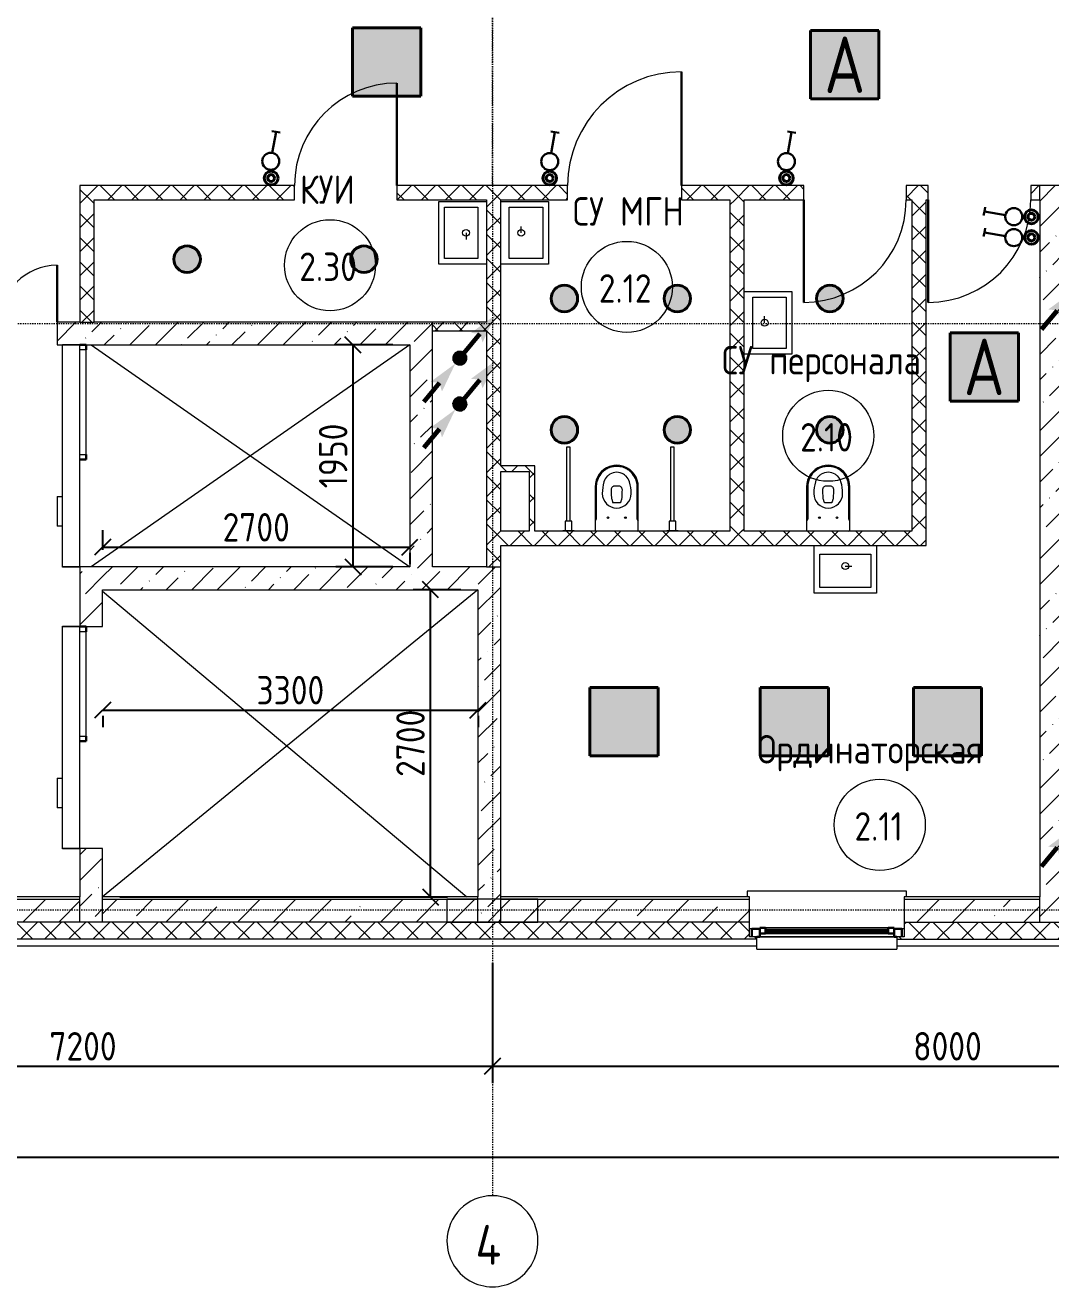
# Model space of a CAD drawing. Header units: millimetres. Extents: x -174154 to -170572, y -111302 to -109817.
# Drawn here: x -173945.7 to -173855.6, y -110654.7 to -110543.9 of the extents above; entities that cross this region are included whole.
import ezdxf

# ---------------------------------------------------------------- set-up
doc = ezdxf.new("R2010")
doc.units = ezdxf.units.MM
for name, pattern in [('ACAD_ISO02W100', [15, 12, -3]), ('ADSK_Линия сетки', [21, 12, -3, 3, -3]), ('ADSK_Штрих_ш3 п1_5', [4.5, 3, -1.5])]:
    doc.linetypes.add(name, pattern=pattern)
doc.layers.get('Defpoints').update_dxf_attribs({"color": 70})
doc.layers.add('!Выключатели', color=200, linetype='Continuous')
for name, color, linetype, lineweight in [('!Освещение', 190, 'Continuous', 40), ('!Подложка', 252, 'ACAD_ISO02W100', 25), ('SANINDUSA', 7, 'Continuous', 9), ('Двери', 7, 'Continuous', 18), ('Каркас_Импост', 7, 'Continuous', 18), ('Колонны', 7, 'Continuous', 18), ('Марки помещений', 7, 'Continuous', 18), ('Обобщенные модели', 7, 'Continuous', 18), ('Окна', 7, 'Continuous', 18), ('Оси', 7, 'Continuous', 9), ('Остекление', 7, 'Continuous', 30), ('Отлив', 7, 'Continuous', 18), ('Панель', 7, 'Continuous', 18), ('Подоконник_Верхний брус', 7, 'Continuous', 18), ('Размеры', 7, 'Continuous', 9), ('Сантехнические приборы', 7, 'Continuous', 18), ('Стены разрез', 7, 'Continuous', 40), ('Стены штриховка', 7, 'Continuous', 18), ('Электрика', 7, 'Continuous', 40)]:
    doc.layers.add(name, color=color, linetype=linetype, lineweight=lineweight)
doc.layers.add('_Разделитель помещений_', color=4, linetype='ADSK_Штрих_ш3 п1_5', lineweight=40, true_color=0x00ffff)
doc.layers.add('Линии', color=7, linetype='Continuous', lineweight=9, true_color=0x00a600)
doc.styles.add('GOST Common', font='GOST Common.ttf', dxfattribs={"width": 0.9, "height": 250})
doc.styles.add('GOST Common_1', font='GOST Common.ttf', dxfattribs={"width": 0.9, "height": 350})
doc.styles.get("Standard").update_dxf_attribs({"font": 'GOST_A.TTF'})
doc.dimstyles.new('ADSK_Проверочный', dxfattribs={"dimscale": 304.8, "dimtxt": 251.428749, "dimasz": 0.463911, "dimexe": 0.492126, "dimexo": 0.492126, "dimgap": 0.164042, "dimtad": 1, "dimdec": 0, "dimdsep": 46, "dimtxsty": 'GOST Common', "dimblk1": 'OBLIQUE', "dimblk2": 'OBLIQUE', "dimsah": 1, "dimcen": 0.09, "dimazin": 0, "dimtfac": 1, "dimtdec": 4, "dimtix": 1, "dimtmove": 0, "dimatfit": 3, "dimfxl": 1, "dimtvp": 1, "dimtolj": 1, "dimtzin": 0, "dimarcsym": 2})
pattern_1 = [(45, (30280, 12305), (-106.066, 106.066), []), (135, (30280, 12305), (-106.066, -106.066), [])]
pattern_2 = [(45, (30280, 12305), (84.1903, 308.6967), [396.875, -79.375, 3.353, -76.022])]

# ---------------------------------------------------------------- blocks, each defined once
blk = doc.blocks.new('*U233')
at = {"layer": 'Электрика', "true_color": 0xffffff}
h = blk.add_hatch(color=7, dxfattribs=at)
h.dxf.hatch_style = 1
h.paths.add_polyline_path([(3.025, 3.025), (3.025, -3.025), (-3.025, -3.025), (-3.025, 3.025)])
at = {"layer": 'Электрика', "color": 1}
for p, q in [((-3.025, -3.025), (-3.025, 3.025)), ((-3.025, 3.025), (3.025, 3.025)), ((3.025, 3.025), (3.025, -3.025)), ((-3.025, -3.025), (3.025, -3.025))]:
    blk.add_line(p, q, dxfattribs=at)
at = {"layer": 'Электрика', "color": 1, "insert": (0, 0), "char_height": 5, "width": 6.05, "attachment_point": 5}
blk.add_mtext('А', dxfattribs=at)
blk = doc.blocks.new('*U228')
at = {"layer": 'Электрика', "true_color": 0xffffff}
h = blk.add_hatch(color=7, dxfattribs=at)
h.dxf.hatch_style = 1
h.paths.add_polyline_path([(3.025, 3.025), (3.025, -3.025), (-3.025, -3.025), (-3.025, 3.025)])
at = {"layer": 'Электрика', "color": 5}
for p, q in [((-3.025, -3.025), (-3.025, 3.025)), ((-3.025, 3.025), (3.025, 3.025)), ((3.025, 3.025), (3.025, -3.025)), ((-3.025, -3.025), (3.025, -3.025))]:
    blk.add_line(p, q, dxfattribs=at)
blk = doc.blocks.new('*U247')
at = {"ltscale": 10}
h = blk.add_hatch(color=255, dxfattribs=at)
h.dxf.hatch_style = 1
edge = h.paths.add_edge_path()
edge.add_arc((0, 0), 2.5, 0, 360)
at = {"layer": '!Освещение', "color": 5, "lineweight": 40}
blk.add_circle((0, 0), 2.5, dxfattribs=at)
blk = doc.blocks.new('*U245')
at = {"color": 0, "linetype": 'ByBlock', "lineweight": -2}
for points in [[(0.34, -0.94), (1.2, -3.29)], [(0.73, -3.46), (1.2, -3.29)], [(1.2, -3.29), (1.67, -3.12)]]:
    blk.add_lwpolyline(points, dxfattribs=at)
blk.add_circle((0, 0), 1, dxfattribs=at)
blk = doc.blocks.new('*U258')
at = {"color": 0, "linetype": 'ByBlock', "lineweight": -2}
for p, q in [((0.46, 0.46), (2.23, 2.23)), ((-4, -4), (-2.27, -2.27))]:
    blk.add_line(p, q, dxfattribs=at)
at = {"color": 214, "lineweight": 50, "ltscale": 100}
for p, q in [((-0.53, 0.53), (0, 0)), ((0, -0.75), (0, 0.75)), ((0.53, 0.53), (0, 0)), ((0.75, 0), (-0.75, 0)), ((0, 0), (-0.53, -0.53)), ((0, 0), (0.53, -0.53))]:
    blk.add_line(p, q, dxfattribs=at)
at = {"color": 0, "linetype": 'ByBlock', "lineweight": -2, "const_width": 0.75}
blk.add_lwpolyline([(-0.38, 0, 1), (0.38, 0, 1)], format="xyb", close=True, dxfattribs=at)
at = {"color": 0, "linetype": 'ByBlock', "lineweight": -2}
for points in [[(4, 4), (2.23, 2.23), (1.35, 2.41)], [(4, 4), (2.23, 2.23), (2.41, 1.35)], [(-0.5, -0.5), (-2.27, -2.27), (-3.15, -2.09)], [(-0.5, -0.5), (-2.27, -2.27), (-2.09, -3.15)]]:
    blk.add_solid(points, dxfattribs=at)
blk = doc.blocks.new('AC_Дверь_Однопольная_ПВХ - 960х2080h В Вл Л с доводчиком-799821-В_АР_ПЭ_02 Этаж')
at = {"layer": 'Панель', "lineweight": 30}
blk.add_line((500, 62.5), (500, 1062.5), dxfattribs=at)
at = {"layer": 'Панель'}
blk.add_arc((500, 62.5), 1000, 90, 180, dxfattribs=at)
blk = doc.blocks.new('AC_Дверь_Двупольная_ПВХ - 1460х2080h Н О-814660-В_АР_ПЭ_02 Этаж')
at = {"layer": 'Панель', "lineweight": 30}
for p, q in [((-750, 100), (-750, 1100)), ((750, 100), (750, 600))]:
    blk.add_line(p, q, dxfattribs=at)
at = {"layer": 'Панель'}
for centre, radius, start, end in [((-750, 100), 1000, 360, 90), ((750, 100), 500, 90, 180)]:
    blk.add_arc(centre, radius, start, end, dxfattribs=at)
blk = doc.blocks.new('Mediclinics_Vertical stainless steel swing grab bar_BG0900x - BG0900C-228125-В_АР_ПЭ_02 Этаж')
at = {"layer": 'Обобщенные модели'}
for p, q in [((-7399, -7924), (-7399, -8574)), ((-7367, -7924), (-7399, -7924)), ((-7367, -8574), (-7367, -7924)), ((-7412, -8574), (-7412, -8659)), ((-7353, -8574), (-7412, -8574)), ((-7353, -8659), (-7353, -8574)), ((-7433, -8659), (-7433, -8662)), ((-7333, -8659), (-7433, -8659)), ((-7415, -8659), (-7421, -8659)), ((-7421, -8659), (-7415, -8659)), ((-7415, -8659), (-7421, -8659)), ((-7421, -8659), (-7415, -8659)), ((-7415, -8659), (-7421, -8659)), ((-7421, -8659), (-7415, -8659)), ((-7345, -8659), (-7351, -8659)), ((-7351, -8659), (-7345, -8659)), ((-7345, -8659), (-7351, -8659)), ((-7351, -8659), (-7345, -8659)), ((-7345, -8659), (-7351, -8659)), ((-7351, -8659), (-7345, -8659)), ((-7333, -8662), (-7333, -8659))]:
    blk.add_line(p, q, dxfattribs=at)
blk = doc.blocks.new('Sanitary_Toilets_Sanindusa_New-WC-Care-F-D-Low-Level-Toilet - SanitaSimplesNewWccareDc129011004-293511-В_АР_ПЭ_02 Этаж')
at = {"layer": 'SANINDUSA'}
for p, q in [((73, 635), (63, 632)), ((187, 632), (177, 635)), ((-55, 453), (-55, 168)), ((305, 168), (305, 453))]:
    blk.add_line(p, q, dxfattribs=at)
at = {"layer": 'SANINDUSA', "flags": 128}
for points in [[(184, 623), (179, 625), (175, 626), (165, 628), (156, 629), (147, 631), (138, 632), (129, 633), (125, 633), (125, 633), (125, 633), (121, 633), (112, 632), (103, 631), (94, 629), (85, 628), (75, 626), (70, 625), (66, 623)], [(-65, 453), (-65, 203), (-65, 162), (-65, 73)], [(160, 313), (160, 313), (161, 319), (163, 326), (165, 331), (166, 336), (169, 344), (171, 351), (172, 356), (172, 361), (173, 378), (174, 394), (174, 410), (175, 427), (174, 432), (173, 437), (171, 442), (169, 447), (165, 451), (161, 454), (157, 457), (152, 458), (149, 459), (145, 459), (125, 459), (105, 459), (101, 459), (98, 458), (93, 457), (89, 454), (85, 451), (81, 447), (79, 442), (77, 437), (76, 432), (75, 427), (76, 410), (76, 394), (77, 378), (78, 361), (78, 356), (79, 351), (81, 344), (84, 336), (85, 331), (87, 326), (89, 319), (90, 313), (90, 313)], [(315, 73), (315, 162), (315, 203), (315, 453)], [(158, 313), (147, 312), (138, 312), (128, 312), (125, 312), (122, 312), (112, 312), (103, 312), (92, 313)]]:
    blk.add_lwpolyline(points, dxfattribs=at)
at = {"layer": 'SANINDUSA'}
for centre in [(48, 182), (202, 182)]:
    blk.add_circle(centre, 7.5, dxfattribs=at)
for centre, radius, start, end in [((125, 453), 190, 109.1388, 180), ((125, 453), 180, 126.1419, 165.506), ((135, 437), 199, 115.5811, 126.0177), ((125, 464), 117, 121.5459, 135.5035), ((123, 465), 168, 109.8326, 115.7716), ((125, 464), 117, 90, 121.5459), ((125, 453), 190, 74.0853, 105.9147), ((125, 464), 117, 58.4541, 90), ((127, 465), 168, 64.2281, 70.1677), ((125, 464), 117, 44.4965, 58.4541), ((125, 453), 190, 0, 70.8612), ((115, 438), 198, 53.981, 64.4202), ((125, 453), 180, 14.494, 53.8581), ((125, 452), 180, 165.4785, 179.9858), ((365, 394), 367, 163.7398, 180), ((125, 464), 117, 135.5035, 163.7398), ((125, 464), 117, 16.2602, 44.4965), ((-115, 394), 367, 0, 16.2602), ((125, 452), 180, 0.0208, 14.515), ((125, 394), 127, 180, 270), ((125, 394), 127, 270, 0), ((-62, 162), 3.44, 179.7156, 283.8439), ((-56, 159), 4.87, 120.6298, 184.2515), ((-60, 168), 4.95, 292.1319, 359.6178), ((310, 168), 4.95, 180.3822, 247.8681), ((306, 159), 4.87, 355.7485, 59.3702), ((312, 162), 3.45, 256.3503, 0.0903), ((-55, 73), 10, 180, 270), ((305, 73), 10, 270, 0)]:
    blk.add_arc(centre, radius, start, end, dxfattribs=at)
blk = doc.blocks.new('AC_Дверь_Однопольная_ПВХ - 860х2080h М Л-799648-В_АР_ПЭ_02 Этаж')
at = {"layer": 'Панель', "lineweight": 30}
blk.add_line((450, 63), (450, 963), dxfattribs=at)
at = {"layer": 'Панель'}
blk.add_arc((450, 63), 900, 90, 180, dxfattribs=at)
blk = doc.blocks.new('ADSK_Умывальник со смесителем - Умывальник-246140-В_АР_ПЭ_02 Этаж')
at = {"layer": 'Сантехнические приборы'}
for p, q in [((-275, -420), (-275, 0)), ((275, 0), (275, -420)), ((-225, -370), (-225, -75)), ((-225, -75), (225, -75)), ((225, -75), (225, -370)), ((0, -180), (57, -180)), ((275, -420), (-275, -420)), ((225, -370), (-225, -370))]:
    blk.add_line(p, q, dxfattribs=at)
blk.add_circle((0, -180), 30, dxfattribs=at)
blk = doc.blocks.new('B2B_Окно_1створка - 1320х1460h-729011-В_АР_ПЭ_02 Этаж')
at = {"layer": 'Каркас_Импост', "lineweight": 30}
for p, q in [((-660, 135), (-660, 65)), ((-590, 135), (-615, 135)), ((-590, 105), (-590, 135)), ((590, 135), (590, 105)), ((615, 135), (590, 135)), ((660, 65), (660, 135)), ((-660, 65), (-590, 65)), ((-540, 105), (-590, 105)), ((-590, 105), (-590, 55)), ((-590, 55), (-540, 55)), ((-540, 55), (-540, 105)), ((540, 105), (540, 55)), ((590, 105), (540, 105)), ((540, 55), (590, 55)), ((590, 55), (590, 105)), ((590, 65), (660, 65))]:
    blk.add_line(p, q, dxfattribs=at)
at = {"layer": 'Каркас_Импост'}
for p, q in [((590, 135), (-590, 135)), ((540, 105), (-540, 105)), ((-540, 55), (540, 55))]:
    blk.add_line(p, q, dxfattribs=at)
at = {"layer": 'Остекление'}
for p, q in [((540, 95), (-540, 95)), ((-540, 95), (-540, 75)), ((-540, 75), (540, 75)), ((540, 75), (540, 95))]:
    blk.add_line(p, q, dxfattribs=at)
blk = doc.blocks.new('В2В_Подоконник_ПВХ - ПВХ-717279-В_АР_ПЭ_02 Этаж')
at = {"layer": 'Подоконник_Верхний брус'}
for p, q in [((-680, 0), (-660, 0)), ((660, 0), (680, 0)), ((-700, -280), (-700, -330)), ((-700, -330), (700, -330)), ((700, -330), (700, -280))]:
    blk.add_line(p, q, dxfattribs=at)
blk = doc.blocks.new('B2B_Отлив - Отлив_металлический-717280-В_АР_ПЭ_02 Этаж')
at = {"layer": 'Отлив'}
for p, q in [((-615, 80), (-615, 110)), ((615, 110), (-615, 110)), ((-615, 1), (615, 1)), ((615, 110), (615, 80))]:
    blk.add_line(p, q, dxfattribs=at)
blk = doc.blocks.new('SlidingDoor-dormakaba-AL501_SingleSliding-WallHosted - Aluminium Framed Door - Sliding Right to Left-810242-В_АР_ПЭ_02 Этаж')
at = {"layer": 'Двери'}
for p, q in [((-978, -253.4), (-978, -100)), ((-978, -100), (-975, -100)), ((-975, -100), (-975, -253.4)), ((-975, -253.4), (-975, -100)), ((975, -100), (-975, -100)), ((-11.5, -45.5), (-931, -45.5)), ((-931, -45.5), (-931, -100)), ((-11.5, -100), (-11.5, -45.5)), ((975, -253.4), (975, -100)), ((975, -100), (978, -100)), ((975, -100), (975, -253.4)), ((978, -100), (978, -253.4)), ((-975, -253.4), (-978, -253.4)), ((975, -253.4), (-975, -253.4)), ((357.5, -283.4), (357.5, -253.4)), ((357.5, -298.4), (357.5, -283.4)), ((357.5, -298.4), (617.5, -298.4)), ((617.5, -253.4), (617.5, -283.4)), ((617.5, -283.4), (617.5, -298.4)), ((978, -253.4), (975, -253.4))]:
    blk.add_line(p, q, dxfattribs=at)
at = {"layer": 'Двери', "lineweight": 30}
for p, q in [((-931, -45.5), (-975, -45.5)), ((-975, -45.5), (-975, -100)), ((32.5, -45.5), (-11.5, -45.5)), ((32.5, -100), (32.5, -45.5))]:
    blk.add_line(p, q, dxfattribs=at)
blk = doc.blocks.new('AC_Дверь_Однопольная_ПВХ - 860х2080h В Л-799849-В_АР_ПЭ_02 Этаж')
at = {"layer": 'Панель', "lineweight": 30}
blk.add_line((450, 63), (450, 963), dxfattribs=at)
at = {"layer": 'Панель'}
blk.add_arc((450, 63), 900, 90, 180, dxfattribs=at)
blk = doc.blocks.new('Ось сетки - D8-4846-В_АР_ПЭ_02 Этаж')
at = {"layer": 'Оси', "lineweight": 18}
for start, end in [(360, 180), (180, 360)]:
    blk.add_arc((0, 0), 4, start, end, dxfattribs=at)
blk = doc.blocks.new('ADSK_Марка_Помещение_2_ГОСТ21-501-2011 - Имя и Категория-86712-В_АР_ПЭ_02 Этаж')
at = {"layer": 'Марки помещений'}
blk.add_circle((0, 0), 4, dxfattribs=at)
blk = doc.blocks.new('_Oblique')
at = {"color": 0, "linetype": 'ByBlock', "lineweight": -2}
blk.add_line((-0.5, -0.5), (0.5, 0.5), dxfattribs=at)
blk = doc.blocks.new('*D504')
at = {"layer": 'Defpoints', "color": 0, "transparency": 16777216}
for p in [(15030, 0), (22230, 0), (22230, -1057)]:
    blk.add_point(p, dxfattribs=at)
at = {"layer": 'Размеры', "color": 0, "lineweight": -2, "transparency": 16777216}
for p, q in [((15030, -150), (15030, -1207)), ((22230, -150), (22230, -1207)), ((15030, -1057), (22230, -1057))]:
    blk.add_line(p, q, dxfattribs=at)
at = {"layer": 'Размеры', "color": 0, "lineweight": -2, "transparency": 16777216, "xscale": 141.4, "yscale": 141.4, "zscale": 141.4, "rotation": 180}
blk.add_blockref('_Oblique', (15030, -1057), dxfattribs=at)
at = {"layer": 'Размеры', "color": 0, "lineweight": -2, "transparency": 16777216, "xscale": 141.4, "yscale": 141.4, "zscale": 141.4}
blk.add_blockref('_Oblique', (22230, -1057), dxfattribs=at)
at = {"layer": 'Размеры', "color": 0, "transparency": 16777216, "insert": (18630, -882), "char_height": 250, "width": 756.84, "attachment_point": 5, "style": 'GOST Common'}
blk.add_mtext('\\A1;7200', dxfattribs=at)
blk = doc.blocks.new('*D505')
at = {"layer": 'Defpoints', "color": 0, "transparency": 16777216}
for p in [(22230, 0), (30230, 0), (30230, -1057)]:
    blk.add_point(p, dxfattribs=at)
at = {"layer": 'Размеры', "color": 0, "lineweight": -2, "transparency": 16777216}
for p, q in [((22230, -150), (22230, -1207)), ((30230, -150), (30230, -1207)), ((22230, -1057), (30230, -1057))]:
    blk.add_line(p, q, dxfattribs=at)
at = {"layer": 'Размеры', "color": 0, "lineweight": -2, "transparency": 16777216, "xscale": 141.4, "yscale": 141.4, "zscale": 141.4, "rotation": 180}
blk.add_blockref('_Oblique', (22230, -1057), dxfattribs=at)
at = {"layer": 'Размеры', "color": 0, "lineweight": -2, "transparency": 16777216, "xscale": 141.4, "yscale": 141.4, "zscale": 141.4}
blk.add_blockref('_Oblique', (30230, -1057), dxfattribs=at)
at = {"layer": 'Размеры', "color": 0, "transparency": 16777216, "insert": (26230, -882), "char_height": 250, "width": 756.84, "attachment_point": 5, "style": 'GOST Common'}
blk.add_mtext('\\A1;8000', dxfattribs=at)
blk = doc.blocks.new('*D509')
at = {"layer": 'Defpoints', "color": 0, "transparency": 16777216}
for p in [(0, 0), (30540, 0), (30540, -1856)]:
    blk.add_point(p, dxfattribs=at)
at = {"layer": 'Размеры', "color": 0, "lineweight": -2, "transparency": 16777216}
for p, q in [((0, -150), (0, -2006)), ((30540, -150), (30540, -2006)), ((0, -1856), (30540, -1856))]:
    blk.add_line(p, q, dxfattribs=at)
at = {"layer": 'Размеры', "color": 0, "lineweight": -2, "transparency": 16777216, "xscale": 141.4, "yscale": 141.4, "zscale": 141.4, "rotation": 180}
blk.add_blockref('_Oblique', (0, -1856), dxfattribs=at)
at = {"layer": 'Размеры', "color": 0, "lineweight": -2, "transparency": 16777216, "xscale": 141.4, "yscale": 141.4, "zscale": 141.4}
blk.add_blockref('_Oblique', (30540, -1856), dxfattribs=at)
at = {"layer": 'Размеры', "color": 0, "transparency": 16777216, "insert": (15270, -1681), "char_height": 250, "width": 971.62, "attachment_point": 5, "style": 'GOST Common'}
blk.add_mtext('\\A1;30540', dxfattribs=at)
blk = doc.blocks.new('*D526')
at = {"layer": 'Defpoints', "color": 0, "transparency": 16777216}
for p in [(21503, 3603), (21503, 3503), (18803, 3330)]:
    blk.add_point(p, dxfattribs=at)
at = {"layer": 'Размеры', "color": 0, "lineweight": -2, "transparency": 16777216}
for p, q in [((18803, 3480), (18803, 3653)), ((18803, 3503), (21503, 3503)), ((21503, 3453), (21503, 3353))]:
    blk.add_line(p, q, dxfattribs=at)
at = {"layer": 'Размеры', "color": 0, "lineweight": -2, "transparency": 16777216, "xscale": 141.4, "yscale": 141.4, "zscale": 141.4, "rotation": 180}
blk.add_blockref('_Oblique', (18803, 3503), dxfattribs=at)
at = {"layer": 'Размеры', "color": 0, "lineweight": -2, "transparency": 16777216, "xscale": 141.4, "yscale": 141.4, "zscale": 141.4}
blk.add_blockref('_Oblique', (21503, 3503), dxfattribs=at)
at = {"layer": 'Размеры', "color": 0, "lineweight": 20, "transparency": 16777216, "insert": (20153, 3678), "char_height": 250, "width": 756.84, "attachment_point": 5, "style": 'GOST Common'}
blk.add_mtext('\\A1;2700', dxfattribs=at)
blk = doc.blocks.new('*D527')
at = {"layer": 'Defpoints', "color": 0, "transparency": 16777216}
for p in [(18803, 2172), (22103, 2172), (22103, 2072)]:
    blk.add_point(p, dxfattribs=at)
at = {"layer": 'Размеры', "color": 0, "lineweight": -2, "transparency": 16777216}
for p, q in [((18803, 2072), (22103, 2072)), ((18803, 2022), (18803, 1922)), ((22103, 2022), (22103, 1922))]:
    blk.add_line(p, q, dxfattribs=at)
at = {"layer": 'Размеры', "color": 0, "lineweight": -2, "transparency": 16777216, "xscale": 141.4, "yscale": 141.4, "zscale": 141.4, "rotation": 180}
blk.add_blockref('_Oblique', (18803, 2072), dxfattribs=at)
at = {"layer": 'Размеры', "color": 0, "lineweight": -2, "transparency": 16777216, "xscale": 141.4, "yscale": 141.4, "zscale": 141.4}
blk.add_blockref('_Oblique', (22103, 2072), dxfattribs=at)
at = {"layer": 'Размеры', "color": 0, "lineweight": 20, "transparency": 16777216, "insert": (20453, 2247), "char_height": 250, "width": 756.84, "attachment_point": 5, "style": 'GOST Common'}
blk.add_mtext('\\A1;3300', dxfattribs=at)
blk = doc.blocks.new('*D528')
at = {"layer": 'Defpoints', "color": 0, "transparency": 16777216}
for p in [(21684, 3130), (22103, 3130), (18803, 430)]:
    blk.add_point(p, dxfattribs=at)
at = {"layer": 'Размеры', "color": 0, "lineweight": -2, "transparency": 16777216}
for p, q in [((21953, 3130), (21534, 3130)), ((21684, 430), (21684, 3130)), ((18953, 430), (21834, 430))]:
    blk.add_line(p, q, dxfattribs=at)
at = {"layer": 'Размеры', "color": 0, "lineweight": -2, "transparency": 16777216, "xscale": 141.4, "yscale": 141.4, "zscale": 141.4}
for p, rotation in [((21684, 3130), 90), ((21684, 430), 270)]:
    blk.add_blockref('_Oblique', p, dxfattribs=dict(at, rotation=rotation))
at = {"layer": 'Размеры', "color": 0, "lineweight": 20, "transparency": 16777216, "insert": (21509, 1780), "char_height": 250, "width": 756.84, "attachment_point": 5, "rotation": 90, "style": 'GOST Common'}
blk.add_mtext('\\A1;2700', dxfattribs=at)
blk = doc.blocks.new('*D529')
at = {"layer": 'Defpoints', "color": 0, "transparency": 16777216}
for p in [(21004, 5280), (21503, 5280), (21503, 3330)]:
    blk.add_point(p, dxfattribs=at)
at = {"layer": 'Размеры', "color": 0, "lineweight": -2, "transparency": 16777216}
for p, q in [((21353, 5280), (20854, 5280)), ((21004, 3330), (21004, 5280)), ((21353, 3330), (20854, 3330))]:
    blk.add_line(p, q, dxfattribs=at)
at = {"layer": 'Размеры', "color": 0, "lineweight": -2, "transparency": 16777216, "xscale": 141.4, "yscale": 141.4, "zscale": 141.4}
for p, rotation in [((21004, 5280), 90), ((21004, 3330), 270)]:
    blk.add_blockref('_Oblique', p, dxfattribs=dict(at, rotation=rotation))
at = {"layer": 'Размеры', "color": 0, "lineweight": 20, "transparency": 16777216, "insert": (20829, 4305), "char_height": 250, "width": 700.59, "attachment_point": 5, "rotation": 90, "style": 'GOST Common'}
blk.add_mtext('\\A1;1950', dxfattribs=at)
blk = doc.blocks.new('Расп.кор.')
at = {"layer": 'Электрика', "lineweight": 40}
for radius in [0.605, 0.303]:
    blk.add_circle((0, 0), radius, dxfattribs=at)
blk = doc.blocks.new('A$C02fe7d8c')
at = {"layer": 'Колонны', "lineweight": 20, "true_color": 0x636466}
h = blk.add_hatch(dxfattribs=at)
h.set_pattern_fill('FP_3', color=251, style=0, pattern_type=2)
h.set_pattern_definition([(45, (30280, 12305), (-314.309, 314.309), []), (45, (30594.3, 12305), (-314.309, 314.309), [222.25, -111.125])])
h.paths.add_polyline_path([(22630, 210), (22630, 410), (21830, 410), (21830, 210)])
at = {"layer": 'Стены разрез', "lineweight": 20, "true_color": 0x636466}
h = blk.add_hatch(dxfattribs=at)
h.set_pattern_fill('FP_1', color=251, style=0, pattern_type=2)
h.set_pattern_definition(pattern_1)
h.paths.add_polyline_path([(26061.5, 6555), (26061.5, 6680), (25866.5, 6680), (25866.5, 6555), (26041.5, 6555)])
h.paths.add_polyline_path([(24966.5, 6555), (24966.5, 6680), (23890.9, 6680), (23890.9, 6555), (24442.5, 6555)])
h.paths.add_polyline_path([(26961.5, 6555), (27041.5, 6555), (27041.5, 6680), (26961.5, 6680)])
h.paths.add_polyline_path([(22890.9, 6555), (22890.9, 6680), (21390, 6680), (21390, 6555), (22302.5, 6555)])
h.paths.add_polyline_path([(18727.5, 6555), (20490, 6555), (20490, 6680), (18602.5, 6680), (18602.5, 6555)])
h = blk.add_hatch(dxfattribs=at)
h.set_pattern_fill('FP_4', color=251, style=0, pattern_type=2)
h.set_pattern_definition(pattern_2)
h.paths.add_polyline_path([(30110, 6480), (30330, 6480), (30330, 6680), (28510, 6680), (28510, 6480), (28663.9, 6480)])
h.paths.add_polyline_path([(27041.5, 6480), (27610, 6480), (27610, 6680), (27041.5, 6680), (27041.5, 6555)])
h = blk.add_hatch(dxfattribs=at)
h.set_pattern_fill('FP_1', color=251, style=0, pattern_type=2)
h.set_pattern_definition(pattern_1)
h.paths.add_polyline_path([(18727.5, 5480), (18727.5, 6555), (18602.5, 6555), (18602.5, 5480)])
h = blk.add_hatch(dxfattribs=at)
h.set_pattern_fill('FP_1', color=251, style=0, pattern_type=2)
h.set_pattern_definition(pattern_1)
h.paths.add_polyline_path([(22302.5, 3330), (22302.5, 6555), (22177.5, 6555), (22177.5, 3330)])
h = blk.add_hatch(dxfattribs=at)
h.set_pattern_fill('FP_1', color=251, style=0, pattern_type=2)
h.set_pattern_definition(pattern_1)
h.paths.add_polyline_path([(24442.5, 3642.9), (24442.5, 6555), (24317.5, 6555), (24317.5, 3642.9)])
h = blk.add_hatch(dxfattribs=at)
h.set_pattern_fill('FP_1', color=251, style=0, pattern_type=2)
h.set_pattern_definition(pattern_1)
h.paths.add_polyline_path([(26041.5, 3517.9), (26041.5, 6555), (25916.5, 6555), (25916.5, 3517.9)])
h = blk.add_hatch(dxfattribs=at)
h.set_pattern_fill('FP_4', color=251, style=0, pattern_type=2)
h.set_pattern_definition(pattern_2)
h.paths.add_polyline_path([(27241.5, 210), (27241.5, 6480), (27041.5, 6480), (27041.5, 210), (27161.6, 210)])
h = blk.add_hatch(dxfattribs=at)
h.set_pattern_fill('FP_4', color=251, style=0, pattern_type=2)
h.set_pattern_definition(pattern_2)
h.paths.add_polyline_path([(18449.1, 5280), (18449.6, 5283), (18602.5, 5283), (18602.5, 5480), (18402.5, 5480), (18402.5, 5280)])
h.paths.add_polyline_path([(15667.5, 5280), (16902.5, 5280), (16902.5, 5480), (15667.5, 5480)])
h = blk.add_hatch(dxfattribs=at)
h.set_pattern_fill('FP_4', color=251, style=0, pattern_type=2)
h.set_pattern_definition(pattern_2)
h.paths.add_polyline_path([(21502.5, 5280), (21702.5, 5280), (21702.5, 5480), (18602.5, 5480), (18602.5, 5280), (21152.5, 5280)])
h = blk.add_hatch(dxfattribs=at)
h.set_pattern_fill('FP_1', color=251, style=0, pattern_type=2)
h.set_pattern_definition(pattern_1)
h.paths.add_polyline_path([(22177.5, 5405), (22177.5, 5480), (21702.5, 5480), (21702.5, 5405)])
h = blk.add_hatch(dxfattribs=at)
h.set_pattern_fill('FP_4', color=251, style=0, pattern_type=2)
h.set_pattern_definition(pattern_2)
h.paths.add_polyline_path([(21702.5, 3330), (21702.5, 5280), (21502.5, 5280), (21502.5, 3330)])
h = blk.add_hatch(dxfattribs=at)
h.set_pattern_fill('FP_1', color=251, style=0, pattern_type=2)
h.set_pattern_definition(pattern_1)
h.paths.add_polyline_path([(22552.5, 4167.9), (22552.5, 4217.9), (22302.5, 4217.9), (22302.5, 4167.9)])
h = blk.add_hatch(dxfattribs=at)
h.set_pattern_fill('FP_1', color=251, style=0, pattern_type=2)
h.set_pattern_definition(pattern_1)
h.paths.add_polyline_path([(22602.5, 3642.9), (22602.5, 4217.9), (22552.5, 4217.9), (22552.5, 3642.9)])
h = blk.add_hatch(dxfattribs=at)
h.set_pattern_fill('FP_1', color=251, style=0, pattern_type=2)
h.set_pattern_definition(pattern_1)
h.paths.add_polyline_path([(25916.5, 3517.9), (25916.5, 3642.9), (22302.5, 3642.9), (22302.5, 3517.9), (24157, 3517.9)])
h = blk.add_hatch(dxfattribs=at)
h.set_pattern_fill('FP_4', color=251, style=0, pattern_type=2)
h.set_pattern_definition(pattern_2)
h.paths.add_polyline_path([(18802.5, 210), (18802.5, 855), (18602.5, 855), (18602.5, 210)])
h.paths.add_polyline_path([(18602.5, 2805), (18802.5, 2805), (18802.5, 3330), (18602.5, 3330), (18602.5, 2808)])
h = blk.add_hatch(dxfattribs=at)
h.set_pattern_fill('FP_4', color=251, style=0, pattern_type=2)
h.set_pattern_definition(pattern_2)
h.paths.add_polyline_path([(22102.5, 3130), (22302.5, 3130), (22302.5, 3330), (18802.5, 3330), (18802.5, 3130), (21152.5, 3130)])
h = blk.add_hatch(dxfattribs=at)
h.set_pattern_fill('FP_4', color=251, style=0, pattern_type=2)
h.set_pattern_definition(pattern_2)
h.paths.add_polyline_path([(22102.5, 210), (22302.5, 210), (22302.5, 3130), (22102.5, 3130), (22102.5, 410)])
h = blk.add_hatch(dxfattribs=at)
h.set_pattern_fill('FP_2', color=251, style=0, pattern_type=2)
h.set_pattern_definition([(45, (30280, 12305), (-314.309, 314.309), []), (45, (30594.3, 12305), (-314.309, 314.309), [555.625, -111.125, 3.353, -107.772])])
h.paths.add_polyline_path([(30110, 210), (30130, 210), (30130, 410), (29500, 410), (29500, 210)])
h.paths.add_polyline_path([(27241.5, 210), (28140, 210), (28140, 410), (27241.5, 410)])
h.paths.add_polyline_path([(27041.5, 210), (27041.5, 410), (25850, 410), (25850, 210)])
h.paths.add_polyline_path([(24490, 210), (24490, 410), (22302.5, 410), (22302.5, 210), (24157, 210)])
h.paths.add_polyline_path([(22102.5, 210), (22102.5, 410), (18802.5, 410), (18802.5, 210), (21152.5, 210)])
h.paths.add_polyline_path([(18147.9, 210), (18602.5, 210), (18602.5, 410), (15667.5, 410), (15667.5, 210)])
h.paths.add_polyline_path([(14910, 210), (15467.5, 210), (15467.5, 410), (14910, 410)])
h = blk.add_hatch(dxfattribs=at)
h.set_pattern_fill('FP_1', color=251, style=0, pattern_type=2)
h.set_pattern_definition(pattern_1)
h.paths.add_polyline_path([(30330, 60), (30330, 210), (29500, 210), (29500, 150), (29480, 150), (29480, 80), (29435, 79), (29435, 60), (30166.1, 60)])
h.paths.add_polyline_path([(27161.6, 60), (28205, 60), (28205, 80), (28160, 80), (28160, 150), (28140, 150), (28140, 210), (25850, 210), (25850, 80), (25785, 80), (25785, 60)])
h.paths.add_polyline_path([(24555, 60), (24555, 80), (24490, 80), (24490, 210), (14910, 210), (14910, 60), (24157, 60)])
at = {"layer": '_Разделитель помещений_', "color": 251, "lineweight": 20, "true_color": 0x636466}
blk.add_line((22230, 6680), (22230, 8775), dxfattribs=at)
at = {"layer": 'Колонны', "color": 251, "lineweight": 20, "true_color": 0x636466}
for p, q in [((22630, 410), (21830, 410)), ((21830, 410), (21830, 210)), ((22630, 210), (22630, 410)), ((21830, 210), (22630, 210))]:
    blk.add_line(p, q, dxfattribs=at)
at = {"layer": 'Линии', "color": 251, "lineweight": 20, "true_color": 0x636466}
for p, q in [((18702.5, 5280), (21502.5, 3330)), ((21502.5, 5280), (18702.5, 3330)), ((22102.5, 3130), (18802.5, 430)), ((18802.5, 3117.2), (22005, 430))]:
    blk.add_line(p, q, dxfattribs=at)
at = {"layer": 'Оси', "linetype": 'ADSK_Линия сетки'}
for p, q in [((22230, 16592.9), (22230, -2195)), ((32579.7, 5465), (-1856.4, 5465)), ((32780, 315), (-1856.4, 315))]:
    blk.add_line(p, q, dxfattribs=at)
at = {"layer": 'Стены разрез', "color": 251, "lineweight": 20, "true_color": 0x636466}
for p, q in [((20490, 6680), (18602.5, 6680)), ((18602.5, 6680), (18602.5, 5480)), ((20490, 6555), (20490, 6680)), ((22890.9, 6680), (21390, 6680)), ((21390, 6680), (21390, 6555)), ((22890.9, 6555), (22890.9, 6680)), ((24966.5, 6680), (23890.9, 6680)), ((23890.9, 6680), (23890.9, 6555)), ((24966.5, 6555), (24966.5, 6680)), ((26061.5, 6680), (25866.5, 6680)), ((25866.5, 6680), (25866.5, 6555)), ((26061.5, 6555), (26061.5, 6680)), ((26961.5, 6680), (26961.5, 6555)), ((27610, 6680), (26961.5, 6680)), ((18727.5, 6555), (20490, 6555)), ((18727.5, 5480), (18727.5, 6555)), ((21390, 6555), (22177.5, 6555)), ((22177.5, 6555), (22177.5, 5480)), ((22302.5, 6555), (22890.9, 6555)), ((22302.5, 4217.9), (22302.5, 6555)), ((23890.9, 6555), (24317.5, 6555)), ((24317.5, 6555), (24317.5, 3642.9)), ((24442.5, 6555), (24966.5, 6555)), ((24442.5, 3642.9), (24442.5, 6555)), ((25866.5, 6555), (25916.5, 6555)), ((25916.5, 6555), (25916.5, 3642.9)), ((26041.5, 3517.9), (26041.5, 6555)), ((26041.5, 6555), (26061.5, 6555)), ((26961.5, 6555), (27041.5, 6555)), ((27041.5, 6555), (27041.5, 430)), ((18602.5, 5480), (18402.5, 5480)), ((18402.5, 5480), (18402.5, 5280)), ((22177.5, 5480), (18727.5, 5480)), ((21702.5, 3330), (21702.5, 5405)), ((21702.5, 5405), (22177.5, 5405)), ((22177.5, 5405), (22177.5, 3330)), ((18402.5, 5280), (18449.1, 5280)), ((18602.5, 5280), (21502.5, 5280)), ((21502.5, 5280), (21502.5, 3330)), ((22602.5, 4217.9), (22302.5, 4217.9)), ((22602.5, 3642.9), (22602.5, 4217.9)), ((22302.5, 3642.9), (22302.5, 4167.9)), ((22302.5, 4167.9), (22552.5, 4167.9)), ((22552.5, 4167.9), (22552.5, 3642.9)), ((22552.5, 3642.9), (22302.5, 3642.9)), ((24317.5, 3642.9), (22602.5, 3642.9)), ((25916.5, 3642.9), (24442.5, 3642.9)), ((22302.5, 430), (22302.5, 3517.9)), ((22302.5, 3517.9), (26041.5, 3517.9)), ((21502.5, 3330), (18602.5, 3330)), ((18602.5, 3327), (18602.5, 2808)), ((22177.5, 3330), (21702.5, 3330)), ((18802.5, 2805), (18802.5, 3130)), ((18802.5, 3130), (22102.5, 3130)), ((22102.5, 3130), (22102.5, 430)), ((18602.5, 2805), (18802.5, 2805)), ((18802.5, 855), (18602.5, 855)), ((18602.5, 852), (18602.5, 430)), ((18802.5, 430), (18802.5, 855)), ((18602.5, 430), (15667.5, 430)), ((22102.5, 430), (18802.5, 430)), ((24490, 430), (22302.5, 430)), ((24490, 80), (24490, 430)), ((27041.5, 430), (25850, 430)), ((25850, 430), (25850, 80)), ((24555, 80), (24490, 80)), ((24555, 0), (24555, 80)), ((25850, 80), (25785, 80)), ((25785, 80), (25785, 0)), ((10855, 0), (24555, 0)), ((25785, 0), (28205, 0))]:
    blk.add_line(p, q, dxfattribs=at)
at = {"layer": 'Стены штриховка', "color": 251, "lineweight": 20, "true_color": 0x636466}
for p, q in [((27041.5, 6555), (27041.5, 6680)), ((18602.5, 5480), (18727.5, 5480)), ((21702.5, 5405), (21702.5, 5480)), ((22177.5, 3330), (22302.5, 3330)), ((15667.5, 410), (18602.5, 410)), ((18602.5, 210), (18602.5, 430)), ((18802.5, 210), (18802.5, 430)), ((18802.5, 410), (22102.5, 410)), ((22102.5, 210), (22102.5, 430)), ((22302.5, 210), (22302.5, 430)), ((22302.5, 410), (24490, 410)), ((25850, 410), (27041.5, 410)), ((27041.5, 210), (27041.5, 430)), ((24490, 210), (10920, 210)), ((25850, 210), (28140, 210)), ((24555, 60), (10855, 60)), ((25785, 60), (28205, 60))]:
    blk.add_line(p, q, dxfattribs=at)
at = {"layer": 'Двери', "color": 251, "lineweight": 20, "true_color": 0x636466}
for name, p in [('AC_Дверь_Однопольная_ПВХ - 960х2080h В Вл Л с доводчиком-799821-В_АР_ПЭ_02 Этаж', (23390.9, 6617.5)), ('AC_Дверь_Однопольная_ПВХ - 860х2080h В Л-799849-В_АР_ПЭ_02 Этаж', (20940, 6617.5)), ('AC_Дверь_Двупольная_ПВХ - 1460х2080h Н О-814660-В_АР_ПЭ_02 Этаж', (17652.5, 5380))]:
    blk.add_blockref(name, p, dxfattribs=at)
for name, p, rotation in [('AC_Дверь_Однопольная_ПВХ - 860х2080h В Л-799849-В_АР_ПЭ_02 Этаж', (25416.5, 6617.5), 180), ('AC_Дверь_Однопольная_ПВХ - 860х2080h М Л-799648-В_АР_ПЭ_02 Этаж', (26511.5, 6617.5), 180), ('SlidingDoor-dormakaba-AL501_SingleSliding-WallHosted - Aluminium Framed Door - Sliding Right to Left-810242-В_АР_ПЭ_02 Этаж', (18702.5, 4305), 269.9999999999999), ('SlidingDoor-dormakaba-AL501_SingleSliding-WallHosted - Aluminium Framed Door - Sliding Right to Left-810242-В_АР_ПЭ_02 Этаж', (18702.5, 1830), 269.9999999999999)]:
    blk.add_blockref(name, p, dxfattribs=dict(at, rotation=rotation))
at = {"layer": 'Марки помещений', "color": 251, "lineweight": 20, "true_color": 0x636466, "xscale": 99.99999999999993, "yscale": 99.99999999999993, "zscale": 99.99999999999993}
for p in [(20801.6, 5980.8), (23411.5, 5790), (25181.4, 4482.4), (25635.2, 1063.6)]:
    blk.add_blockref('ADSK_Марка_Помещение_2_ГОСТ21-501-2011 - Имя и Категория-86712-В_АР_ПЭ_02 Этаж', p, dxfattribs=at)
at = {"layer": 'Обобщенные модели', "color": 251, "lineweight": 20, "true_color": 0x636466}
for p in [(30280, 12305), (31195, 12305)]:
    blk.add_blockref('Mediclinics_Vertical stainless steel swing grab bar_BG0900x - BG0900C-228125-В_АР_ПЭ_02 Этаж', p, dxfattribs=at)
at = {"layer": 'Окна', "color": 251, "lineweight": 20, "true_color": 0x636466, "rotation": 180}
for name, p in [('В2В_Подоконник_ПВХ - ПВХ-717279-В_АР_ПЭ_02 Этаж', (25170, 150)), ('B2B_Окно_1створка - 1320х1460h-729011-В_АР_ПЭ_02 Этаж', (25170, 215)), ('B2B_Отлив - Отлив_металлический-717280-В_АР_ПЭ_02 Этаж', (25170, 80))]:
    blk.add_blockref(name, p, dxfattribs=at)
at = {"layer": 'Оси', "lineweight": 18, "xscale": 99.99999999999993, "yscale": 99.99999999999993, "zscale": 99.99999999999993, "rotation": 180}
blk.add_blockref('Ось сетки - D8-4846-В_АР_ПЭ_02 Этаж', (22230, -2595), dxfattribs=at)
at = {"layer": 'Сантехнические приборы', "color": 251, "lineweight": 20, "true_color": 0x636466}
for p, rotation in [((22177.5, 6265), 269.9999999999999), ((22302.5, 6265), 90.00000000000011), ((24442.5, 5475.3), 89.9999999999999)]:
    blk.add_blockref('ADSK_Умывальник со смесителем - Умывальник-246140-В_АР_ПЭ_02 Этаж', p, dxfattribs=dict(at, rotation=rotation))
for name, p in [('Sanitary_Toilets_Sanindusa_New-WC-Care-F-D-Low-Level-Toilet - SanitaSimplesNewWccareDc129011004-293511-В_АР_ПЭ_02 Этаж', (23197, 3580.4)), ('Sanitary_Toilets_Sanindusa_New-WC-Care-F-D-Low-Level-Toilet - SanitaSimplesNewWccareDc129011004-293511-В_АР_ПЭ_02 Этаж', (25056.4, 3580.4)), ('ADSK_Умывальник со смесителем - Умывальник-246140-В_АР_ПЭ_02 Этаж', (25331.8, 3517.9))]:
    blk.add_blockref(name, p, dxfattribs=at)
at = {"layer": 'Марки помещений', "color": 251, "lineweight": 20, "true_color": 0x636466, "char_height": 250, "attachment_point": 1, "style": 'GOST Common'}
for s, insert, width in [('КУИ', (20536.8, 6769.5), 649.367), ('СУ', (22935.2, 6578.6), 411.266), ('МГН', (23351.9, 6578.6), 656.582), ('2.30', (20530.9, 6092.2), 663.797), ('2.12', (23164.7, 5901.4), 606.076), ('СУ', (24247.1, 5271.1), 411.266), ('персонала', (24663.8, 5271.1), 1767.721), ('2.10', (24934.7, 4593.8), 606.076), ('Ординаторская', (24557.7, 1852.3), 2619.113), ('2.11', (25412.3, 1175), 548.354)]:
    blk.add_mtext(s, dxfattribs=dict(at, insert=insert, width=width))
at = {"layer": 'Оси', "insert": (22080.7, -2451.1), "char_height": 350, "width": 310.253, "attachment_point": 1, "style": 'GOST Common_1'}
blk.add_mtext('\\fGOST Common|b0|i0|c204|p34|;\\W.9;4', dxfattribs=at)
at = {"layer": 'Размеры', "color": 251, "lineweight": 20, "true_color": 0x636466}
for base, p1, p2, override, picture, middle in [((21004.2, 5280), (21502.5, 3330), (21502.5, 5280), {"dimpost": '<>', "dimfxl": 1950}, '*D529', (20829.2, 4305)), ((21684.5, 3130), (18802.5, 430), (22102.5, 3130), {"dimpost": '<>', "dimfxl": 4263.801121}, '*D528', (21509.5, 1780))]:
    dim = blk.add_linear_dim(base=base, p1=p1, p2=p2, angle=90, dimstyle='ADSK_Проверочный', override=override, dxfattribs=at)
    dim.commit()
    dim.dimension.update_dxf_attribs({"geometry": picture, "text_midpoint": middle})
for base, p1, p2, override, picture, middle in [((21502.5, 3502.6), (18802.5, 3330), (21502.5, 3602.6), {"dimpost": '<>', "dimfxl": 2713.725228}, '*D526', (20152.5, 3677.6)), ((22102.5, 2071.7), (18802.5, 2171.7), (22102.5, 2171.7), {"dimpost": '<>', "dimfxl": 3300}, '*D527', (20452.5, 2246.7))]:
    dim = blk.add_linear_dim(base=base, p1=p1, p2=p2, dimstyle='ADSK_Проверочный', override=override, dxfattribs=at)
    dim.commit()
    dim.dimension.update_dxf_attribs({"geometry": picture, "text_midpoint": middle})
at = {"layer": 'Размеры'}
for base, p1, p2, override, picture, middle in [((30540, -1855.7), (0, 0), (30540, 0), {"dimpost": '<>', "dimfxl": 30540}, '*D509', (15270, -1680.7)), ((22230, -1056.8), (15030, 0), (22230, 0), {"dimpost": '<>', "dimfxl": 7200}, '*D504', (18630, -881.8)), ((30230, -1056.8), (22230, 0), (30230, 0), {"dimpost": '<>', "dimfxl": 8000}, '*D505', (26230, -881.8))]:
    dim = blk.add_linear_dim(base=base, p1=p1, p2=p2, dimstyle='ADSK_Проверочный', override=override, dxfattribs=at)
    dim.commit()
    dim.dimension.update_dxf_attribs({"geometry": picture, "text_midpoint": middle})

msp = doc.modelspace()

# ---------------------------------------------------------------- block references
at = {"layer": '!Выключатели', "lineweight": 30, "xscale": 0.7500000000000001, "yscale": 0.7500000000000001, "zscale": 0.7500000000000001}
for p, rotation in [((-173924.14, -110555.85), 149.8735010370157), ((-173899.62, -110555.88), 149.8735010370157), ((-173878.81, -110555.88), 149.8735010370157), ((-173858.82, -110560.72), 239.8735010370156), ((-173858.82, -110562.56), 239.8735010370156)]:
    msp.add_blockref('*U245', p, dxfattribs=dict(at, rotation=rotation))
at = {"layer": '!Освещение', "color": 18, "lineweight": 9, "true_color": 0x000000, "xscale": 0.9917355371882407, "yscale": 0.9917355371882407, "zscale": 0.9917355371882407}
for name, p in [('*U228', (-173913.95, -110547.14)), ('*U233', (-173873.68, -110547.37)), ('*U233', (-173861.42, -110573.92)), ('*U228', (-173893.08, -110605.08)), ('*U228', (-173878.12, -110605.08)), ('*U228', (-173864.65, -110605.08))]:
    msp.add_blockref(name, p, dxfattribs=at)
at = {"layer": '!Освещение', "color": 18, "lineweight": 9, "true_color": 0x000000, "xscale": 0.4662981032951955, "yscale": 0.4662981032951955, "zscale": 0.4662981032951955, "rotation": 270}
for p in [(-173931.5, -110564.46), (-173915.95, -110564.46), (-173898.33, -110567.91), (-173888.4, -110567.91), (-173874.99, -110567.91), (-173898.33, -110579.45), (-173888.4, -110579.45), (-173874.99, -110579.45)]:
    msp.add_blockref('*U247', p, dxfattribs=at)
at = {"layer": '!Подложка', "ltscale": 20, "xscale": 0.01, "yscale": 0.01, "zscale": 0.01}
msp.add_blockref('A$C02fe7d8c', (-174126.95, -110624.79), dxfattribs=at)
at = {"layer": 'Электрика', "rotation": 90}
for p in [(-173924.11, -110557.33), (-173899.62, -110557.33), (-173878.81, -110557.33), (-173857.27, -110560.73), (-173857.27, -110562.54)]:
    msp.add_blockref('Расп.кор.', p, dxfattribs=at)
at = {"layer": 'Электрика', "color": 11, "lineweight": 60, "xscale": 0.8794326240000016, "yscale": 0.8794326240000016, "zscale": 0.8794326240000016, "rotation": 5.371320298323082}
for p in [(-173853.2, -110566.78), (-173907.52, -110573.15), (-173907.52, -110577.18), (-173853.22, -110613.98)]:
    msp.add_blockref('*U258', p, dxfattribs=at)

doc.saveas('drawing.dxf')
